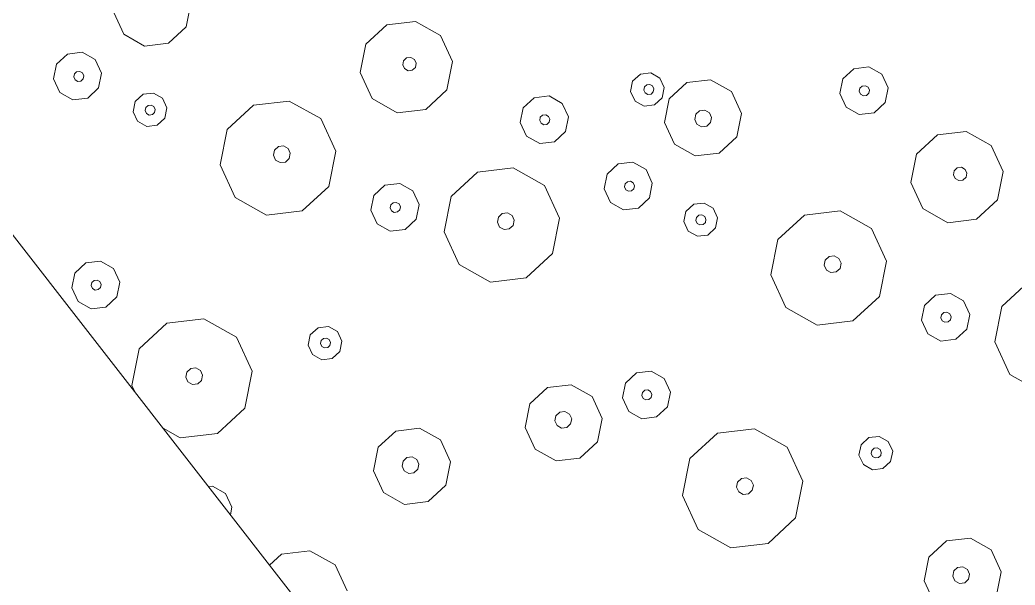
# Model space of a CAD drawing. Header units: metres. Extents: x -2858 to 512, y -1995 to 1252.
# Drawn here: x -490.839 to -487.554, y -118.875 to -117.011 of the extents above; entities that cross this region are included whole.
import ezdxf

# ---------------------------------------------------------------- set-up
doc = ezdxf.new("R2010")
doc.units = ezdxf.units.M
doc.layers.add('Calque commun', color=7, linetype='Continuous')
doc.layers.add('Calque11', color=7, linetype='Continuous')

# ---------------------------------------------------------------- blocks, each defined once
blk = doc.blocks.new('geometrebondepartleger')
at = {"layer": 'Calque11', "color": 7, "linetype": 'Continuous', "lineweight": 9}
blk.add_line((150.3457, 147.4392, 79), (130.1803, 35.9078, 79), dxfattribs=at)
blk = doc.blocks.new('pattern')
at = {"layer": 'Calque commun', "color": 54, "linetype": 'Continuous', "lineweight": 9}
for p, q in [((61.3159, 42.7782), (61.384, 42.8184)), ((61.2844, 42.7056), (61.3159, 42.7782)), ((61.3917, 42.7056), (61.4066, 42.7144)), ((61.4066, 42.7144), (61.4238, 42.7128)), ((61.4238, 42.7128), (61.4368, 42.7013)), ((61.3016, 42.6284), (61.2844, 42.7056)), ((61.3848, 42.6898), (61.3917, 42.7056)), ((61.3886, 42.6729), (61.3848, 42.6898)), ((61.4406, 42.6845), (61.4337, 42.6686)), ((61.4368, 42.7013), (61.4406, 42.6845)), ((61.5392, 42.6813), (61.5078, 42.6088)), ((61.4016, 42.6614), (61.3886, 42.6729)), ((61.4188, 42.6598), (61.4016, 42.6614)), ((61.4337, 42.6686), (61.4188, 42.6598)), ((61.3609, 42.576), (61.3016, 42.6284)), ((61.5078, 42.6088), (61.4397, 42.5685)), ((61.4397, 42.5685), (61.3609, 42.576)), ((60.7867, 42.4812), (60.8125, 42.3653)), ((60.8125, 42.3653), (60.7653, 42.2565)), ((60.7653, 42.2565), (60.6631, 42.1962)), ((61.2586, 42.2457), (61.2884, 42.2633)), ((61.2884, 42.2633), (61.3229, 42.26)), ((61.3229, 42.26), (61.3488, 42.2371)), ((61.2449, 42.2139), (61.2586, 42.2457)), ((61.2826, 42.2111), (61.2868, 42.2206)), ((61.2868, 42.2206), (61.2957, 42.2259)), ((61.2957, 42.2259), (61.3061, 42.2249)), ((61.3061, 42.2249), (61.3138, 42.218)), ((61.3138, 42.218), (61.3161, 42.2079)), ((61.3488, 42.2371), (61.3564, 42.2033)), ((60.6631, 42.1962), (60.545, 42.2074)), ((61.2524, 42.1801), (61.2449, 42.2139)), ((61.2849, 42.2009), (61.2826, 42.2111)), ((61.2927, 42.1941), (61.2849, 42.2009)), ((61.303, 42.1931), (61.2927, 42.1941)), ((61.312, 42.1984), (61.303, 42.1931)), ((61.3161, 42.2079), (61.312, 42.1984)), ((61.3564, 42.2033), (61.3426, 42.1715)), ((60.7533, 42.1346), (60.7958, 42.1598)), ((60.7958, 42.1598), (60.8451, 42.1551)), ((60.8451, 42.1551), (60.8821, 42.1223)), ((61.2783, 42.1572), (61.2524, 42.1801)), ((61.3128, 42.154), (61.2783, 42.1572)), ((61.3426, 42.1715), (61.3128, 42.154)), ((61.5303, 42.0913), (61.6368, 42.1542)), ((61.6368, 42.1542), (61.7598, 42.1425)), ((60.7336, 42.0893), (60.7533, 42.1346)), ((60.8821, 42.1223), (60.8929, 42.0741)), ((61.7598, 42.1425), (61.8525, 42.0606)), ((60.7443, 42.041), (60.7336, 42.0893)), ((60.7958, 42.0841), (60.7999, 42.0937)), ((60.7999, 42.0937), (60.8089, 42.0989)), ((60.8089, 42.0989), (60.8192, 42.0979)), ((60.8192, 42.0979), (60.827, 42.0911)), ((60.827, 42.0911), (60.8292, 42.0809)), ((61.4812, 41.9779), (61.5303, 42.0913)), ((60.798, 42.074), (60.7958, 42.0841)), ((60.8058, 42.0671), (60.798, 42.074)), ((60.8162, 42.0661), (60.8058, 42.0671)), ((60.8251, 42.0714), (60.8162, 42.0661)), ((60.8292, 42.0809), (60.8251, 42.0714)), ((60.8929, 42.0741), (60.8732, 42.0287)), ((61.8525, 42.0606), (61.8794, 41.94)), ((60.7814, 42.0083), (60.7443, 42.041)), ((60.8732, 42.0287), (60.8306, 42.0036)), ((60.8306, 42.0036), (60.7814, 42.0083)), ((61.5081, 41.8573), (61.4812, 41.9779)), ((61.6424, 41.9622), (61.6493, 41.9781)), ((61.6462, 41.9453), (61.6424, 41.9622)), ((61.6493, 41.9781), (61.6642, 41.9869)), ((61.6642, 41.9869), (61.6814, 41.9852)), ((61.6814, 41.9852), (61.6944, 41.9738)), ((61.6981, 41.9569), (61.6913, 41.941)), ((61.6944, 41.9738), (61.6981, 41.9569)), ((60.3283, 41.9026), (60.4101, 41.9509)), ((60.4101, 41.9509), (60.5046, 41.9419)), ((60.5046, 41.9419), (60.5757, 41.8791)), ((61.6591, 41.9339), (61.6462, 41.9453)), ((61.6764, 41.9322), (61.6591, 41.9339)), ((61.6913, 41.941), (61.6764, 41.9322)), ((61.8794, 41.94), (61.8302, 41.8266)), ((60.2906, 41.8155), (60.3283, 41.9026)), ((60.5757, 41.8791), (60.5964, 41.7864)), ((60.8059, 41.8127), (60.908, 41.873)), ((60.908, 41.873), (61.0262, 41.8618)), ((61.0262, 41.8618), (61.1151, 41.7832)), ((61.6007, 41.7755), (61.5081, 41.8573)), ((60.4123, 41.8169), (60.4242, 41.8239)), ((60.4242, 41.8239), (60.438, 41.8226)), ((61.8302, 41.8266), (61.7238, 41.7637)), ((60.3112, 41.7229), (60.2906, 41.8155)), ((60.4068, 41.8042), (60.4123, 41.8169)), ((60.4098, 41.7906), (60.4068, 41.8042)), ((60.4202, 41.7815), (60.4098, 41.7906)), ((60.438, 41.8226), (60.4484, 41.8134)), ((60.4514, 41.7999), (60.4459, 41.7872)), ((60.4484, 41.8134), (60.4514, 41.7999)), ((60.7587, 41.7038), (60.8059, 41.8127)), ((60.434, 41.7802), (60.4202, 41.7815)), ((60.4459, 41.7872), (60.434, 41.7802)), ((60.5964, 41.7864), (60.5586, 41.6993)), ((61.1151, 41.7832), (61.1409, 41.6674)), ((61.7238, 41.7637), (61.6007, 41.7755)), ((60.3824, 41.66), (60.3112, 41.7229)), ((60.5586, 41.6993), (60.4769, 41.651)), ((60.7845, 41.588), (60.7587, 41.7038)), ((60.9039, 41.6896), (60.9108, 41.7055)), ((60.9108, 41.7055), (60.9257, 41.7143)), ((60.9257, 41.7143), (60.943, 41.7126)), ((60.943, 41.7126), (60.9559, 41.7012)), ((60.9559, 41.7012), (60.9597, 41.6843)), ((60.4769, 41.651), (60.3824, 41.66)), ((60.9077, 41.6727), (60.9039, 41.6896)), ((60.9207, 41.6613), (60.9077, 41.6727)), ((60.9379, 41.6596), (60.9207, 41.6613)), ((60.9528, 41.6684), (60.9379, 41.6596)), ((60.9597, 41.6843), (60.9528, 41.6684)), ((61.1409, 41.6674), (61.0937, 41.5585)), ((61.6027, 41.5698), (61.6453, 41.5949)), ((61.6453, 41.5949), (61.6945, 41.5902)), ((60.8734, 41.5095), (60.7845, 41.588)), ((61.5831, 41.5244), (61.6027, 41.5698)), ((61.6945, 41.5902), (61.7316, 41.5575)), ((61.0937, 41.5585), (60.9915, 41.4982)), ((61.6453, 41.5193), (61.6494, 41.5288)), ((61.6494, 41.5288), (61.6583, 41.5341)), ((61.6583, 41.5341), (61.6687, 41.5331)), ((61.6687, 41.5331), (61.6765, 41.5262)), ((61.7316, 41.5575), (61.7424, 41.5092)), ((60.9915, 41.4982), (60.8734, 41.5095)), ((61.5938, 41.4762), (61.5831, 41.5244)), ((61.6475, 41.5092), (61.6453, 41.5193)), ((61.6553, 41.5023), (61.6475, 41.5092)), ((61.6656, 41.5013), (61.6553, 41.5023)), ((61.6746, 41.5066), (61.6656, 41.5013)), ((61.6787, 41.5161), (61.6746, 41.5066)), ((61.6765, 41.5262), (61.6787, 41.5161)), ((61.7424, 41.5092), (61.7227, 41.4639)), ((61.8178, 41.4594), (61.8859, 41.4996)), ((61.8859, 41.4996), (61.9647, 41.4921)), ((61.6309, 41.4434), (61.5938, 41.4762)), ((61.7227, 41.4639), (61.6801, 41.4387)), ((61.9647, 41.4921), (62.024, 41.4398)), ((60.3565, 41.39), (60.3762, 41.4353)), ((60.3762, 41.4353), (60.4188, 41.4605)), ((60.4188, 41.4605), (60.468, 41.4558)), ((60.468, 41.4558), (60.5051, 41.423)), ((61.6801, 41.4387), (61.6309, 41.4434)), ((61.7863, 41.3868), (61.8178, 41.4594)), ((62.024, 41.4398), (62.0412, 41.3626)), ((60.4229, 41.3944), (60.4318, 41.3996)), ((60.4318, 41.3996), (60.4421, 41.3987)), ((60.4421, 41.3987), (60.4499, 41.3918)), ((60.5051, 41.423), (60.5158, 41.3748)), ((60.3673, 41.3417), (60.3565, 41.39)), ((60.4187, 41.3848), (60.4229, 41.3944)), ((60.421, 41.3747), (60.4187, 41.3848)), ((60.4288, 41.3678), (60.421, 41.3747)), ((60.4391, 41.3668), (60.4288, 41.3678)), ((60.4481, 41.3721), (60.4391, 41.3668)), ((60.4522, 41.3817), (60.4481, 41.3721)), ((60.4499, 41.3918), (60.4522, 41.3817)), ((60.5158, 41.3748), (60.4962, 41.3294)), ((61.8035, 41.3096), (61.7863, 41.3868)), ((61.8793, 41.3695), (61.8862, 41.3853)), ((61.8831, 41.3526), (61.8793, 41.3695)), ((61.8862, 41.3853), (61.9011, 41.3941)), ((61.9011, 41.3941), (61.9183, 41.3925)), ((61.9183, 41.3925), (61.9313, 41.381)), ((61.9351, 41.3642), (61.9282, 41.3483)), ((61.9313, 41.381), (61.9351, 41.3642)), ((60.4044, 41.309), (60.3673, 41.3417)), ((61.8961, 41.3411), (61.8831, 41.3526)), ((61.9133, 41.3395), (61.8961, 41.3411)), ((61.9282, 41.3483), (61.9133, 41.3395)), ((62.0412, 41.3626), (62.0097, 41.29)), ((60.4536, 41.3043), (60.4044, 41.309)), ((60.4962, 41.3294), (60.4536, 41.3043)), ((61.0568, 41.27), (61.0705, 41.3018)), ((61.0705, 41.3018), (61.1003, 41.3193)), ((61.1003, 41.3193), (61.1348, 41.3161)), ((61.1348, 41.3161), (61.1607, 41.2932)), ((61.8628, 41.2573), (61.8035, 41.3096)), ((61.0643, 41.2362), (61.0568, 41.27)), ((61.0962, 41.2673), (61.1003, 41.2768)), ((61.0985, 41.2571), (61.0962, 41.2673)), ((61.1003, 41.2768), (61.1093, 41.2821)), ((61.1093, 41.2821), (61.1196, 41.2811)), ((61.1196, 41.2811), (61.1274, 41.2742)), ((61.1274, 41.2742), (61.1297, 41.2641)), ((61.1607, 41.2932), (61.1683, 41.2594)), ((62.0097, 41.29), (61.9416, 41.2498)), ((61.0902, 41.2133), (61.0643, 41.2362)), ((61.1062, 41.2502), (61.0985, 41.2571)), ((61.1166, 41.2493), (61.1062, 41.2502)), ((61.1255, 41.2545), (61.1166, 41.2493)), ((61.1297, 41.2641), (61.1255, 41.2545)), ((61.1683, 41.2594), (61.1545, 41.2276)), ((61.9416, 41.2498), (61.8628, 41.2573)), ((61.1247, 41.21), (61.0902, 41.2133)), ((61.1545, 41.2276), (61.1247, 41.21)), ((62.2584, 41.1818), (62.3265, 41.2221)), ((62.3265, 41.2221), (62.4052, 41.2146)), ((62.4052, 41.2146), (62.4646, 41.1622)), ((62.7662, 41.1244), (62.804, 41.2115)), ((60.7618, 41.1307), (60.8299, 41.1709)), ((60.8299, 41.1709), (60.9087, 41.1634)), ((62.2269, 41.1093), (62.2584, 41.1818)), ((60.9087, 41.1634), (60.968, 41.1111)), ((62.4646, 41.1622), (62.4817, 41.085)), ((60.7303, 41.0581), (60.7618, 41.1307)), ((60.968, 41.1111), (60.9852, 41.0338)), ((62.2441, 41.032), (62.2269, 41.1093)), ((62.3273, 41.0934), (62.3342, 41.1093)), ((62.3342, 41.1093), (62.3491, 41.1181)), ((62.3491, 41.1181), (62.3663, 41.1164)), ((62.3663, 41.1164), (62.3793, 41.105)), ((62.3793, 41.105), (62.3831, 41.0881)), ((62.7869, 41.0317), (62.7662, 41.1244)), ((60.8374, 41.0663), (60.8523, 41.0751)), ((60.8523, 41.0751), (60.8696, 41.0735)), ((60.8696, 41.0735), (60.8825, 41.062)), ((61.1295, 41.0651), (61.1721, 41.0902)), ((61.1721, 41.0902), (61.2213, 41.0855)), ((61.2213, 41.0855), (61.2584, 41.0528)), ((62.3311, 41.0765), (62.3273, 41.0934)), ((62.3441, 41.0651), (62.3311, 41.0765)), ((62.3762, 41.0722), (62.3613, 41.0634)), ((62.3831, 41.0881), (62.3762, 41.0722)), ((62.4817, 41.085), (62.4503, 41.0124)), ((60.7475, 40.9809), (60.7303, 41.0581)), ((60.8306, 41.0504), (60.8374, 41.0663)), ((60.8343, 41.0336), (60.8306, 41.0504)), ((60.8863, 41.0451), (60.8794, 41.0293)), ((60.8825, 41.062), (60.8863, 41.0451)), ((61.1099, 41.0197), (61.1295, 41.0651)), ((61.2584, 41.0528), (61.2691, 41.0045)), ((62.3613, 41.0634), (62.3441, 41.0651)), ((60.8473, 41.0221), (60.8343, 41.0336)), ((60.8645, 41.0205), (60.8473, 41.0221)), ((60.8794, 41.0293), (60.8645, 41.0205)), ((60.9852, 41.0338), (60.9537, 40.9613)), ((61.1206, 40.9714), (61.1099, 41.0197)), ((61.1708, 41.0175), (61.1749, 41.027)), ((61.173, 41.0074), (61.1708, 41.0175)), ((61.1808, 41.0005), (61.173, 41.0074)), ((61.1749, 41.027), (61.1838, 41.0323)), ((61.1838, 41.0323), (61.1942, 41.0313)), ((61.2001, 41.0048), (61.1911, 40.9995)), ((61.1942, 41.0313), (61.202, 41.0245)), ((61.2042, 41.0143), (61.2001, 41.0048)), ((61.202, 41.0245), (61.2042, 41.0143)), ((61.2691, 41.0045), (61.2495, 40.9592)), ((62.3034, 40.9797), (62.2441, 41.032)), ((62.4503, 41.0124), (62.3822, 40.9722)), ((62.858, 40.9689), (62.7869, 41.0317)), ((60.8068, 40.9286), (60.7475, 40.9809)), ((61.1577, 40.9387), (61.1206, 40.9714)), ((61.1911, 40.9995), (61.1808, 41.0005)), ((61.4199, 40.9143), (61.5221, 40.9746)), ((61.5221, 40.9746), (61.6402, 40.9634)), ((62.3822, 40.9722), (62.3034, 40.9797)), ((60.9537, 40.9613), (60.8856, 40.921)), ((61.2069, 40.934), (61.1577, 40.9387)), ((61.2495, 40.9592), (61.2069, 40.934)), ((61.6402, 40.9634), (61.7292, 40.8848)), ((62.9108, 40.9639), (62.858, 40.9689)), ((60.8856, 40.921), (60.8068, 40.9286)), ((61.3727, 40.8054), (61.4199, 40.9143)), ((60.8544, 40.8525), (60.8681, 40.8842)), ((60.8681, 40.8842), (60.8979, 40.9018)), ((60.8979, 40.9018), (60.9324, 40.8985)), ((60.9324, 40.8985), (60.9583, 40.8756)), ((60.9583, 40.8756), (60.9659, 40.8419)), ((61.7292, 40.8848), (61.755, 40.769)), ((60.8619, 40.8187), (60.8544, 40.8525)), ((60.89, 40.8521), (60.8941, 40.8616)), ((60.8923, 40.842), (60.89, 40.8521)), ((60.9001, 40.8351), (60.8923, 40.842)), ((60.8941, 40.8616), (60.9031, 40.8669)), ((60.9031, 40.8669), (60.9134, 40.8659)), ((60.9193, 40.8394), (60.9104, 40.8341)), ((60.9134, 40.8659), (60.9212, 40.8591)), ((60.9235, 40.8489), (60.9193, 40.8394)), ((60.9212, 40.8591), (60.9235, 40.8489)), ((60.9659, 40.8419), (60.9521, 40.8101)), ((60.8878, 40.7958), (60.8619, 40.8187)), ((60.9104, 40.8341), (60.9001, 40.8351)), ((60.9521, 40.8101), (60.9223, 40.7925)), ((61.3985, 40.6896), (61.3727, 40.8054)), ((61.518, 40.7912), (61.5249, 40.8071)), ((61.5249, 40.8071), (61.5398, 40.8159)), ((61.5398, 40.8159), (61.557, 40.8142)), ((61.557, 40.8142), (61.57, 40.8028)), ((60.9223, 40.7925), (60.8878, 40.7958)), ((61.5217, 40.7743), (61.518, 40.7912)), ((61.5347, 40.7629), (61.5217, 40.7743)), ((61.5737, 40.7859), (61.5669, 40.77)), ((61.57, 40.8028), (61.5737, 40.7859)), ((61.5519, 40.7612), (61.5347, 40.7629)), ((61.5669, 40.77), (61.5519, 40.7612)), ((61.755, 40.769), (61.7078, 40.6601)), ((62.8322, 40.6988), (62.8519, 40.7442)), ((62.8519, 40.7442), (62.8734, 40.7569)), ((61.1318, 40.6679), (61.1515, 40.7132)), ((61.1515, 40.7132), (61.194, 40.7384)), ((61.194, 40.7384), (61.2432, 40.7337)), ((61.2432, 40.7337), (61.2803, 40.701)), ((61.1981, 40.6723), (61.2071, 40.6775)), ((61.2071, 40.6775), (61.2174, 40.6766)), ((61.2174, 40.6766), (61.2252, 40.6697)), ((61.2803, 40.701), (61.2911, 40.6527)), ((61.4875, 40.611), (61.3985, 40.6896)), ((62.843, 40.6505), (62.8322, 40.6988)), ((61.1425, 40.6196), (61.1318, 40.6679)), ((61.194, 40.6627), (61.1981, 40.6723)), ((61.1962, 40.6526), (61.194, 40.6627)), ((61.204, 40.6457), (61.1962, 40.6526)), ((61.2144, 40.6447), (61.204, 40.6457)), ((61.2233, 40.65), (61.2144, 40.6447)), ((61.2274, 40.6595), (61.2233, 40.65)), ((61.2252, 40.6697), (61.2274, 40.6595)), ((61.2911, 40.6527), (61.2714, 40.6073)), ((61.7078, 40.6601), (61.6056, 40.5998)), ((62.1874, 40.6176), (62.2011, 40.6493)), ((62.2011, 40.6493), (62.2309, 40.6669)), ((62.2309, 40.6669), (62.2654, 40.6636)), ((62.2654, 40.6636), (62.2913, 40.6407)), ((62.2913, 40.6407), (62.2989, 40.6069)), ((62.8526, 40.642), (62.843, 40.6505)), ((61.1796, 40.5869), (61.1425, 40.6196)), ((61.6056, 40.5998), (61.4875, 40.611)), ((62.1949, 40.5838), (62.1874, 40.6176)), ((62.2252, 40.6147), (62.2293, 40.6242)), ((62.2274, 40.6046), (62.2252, 40.6147)), ((62.2293, 40.6242), (62.2382, 40.6295)), ((62.2382, 40.6295), (62.2486, 40.6285)), ((62.2486, 40.6285), (62.2563, 40.6217)), ((62.2586, 40.6115), (62.2545, 40.602)), ((62.2563, 40.6217), (62.2586, 40.6115)), ((61.2288, 40.5822), (61.1796, 40.5869)), ((61.2714, 40.6073), (61.2288, 40.5822)), ((62.2208, 40.5609), (62.1949, 40.5838)), ((62.2352, 40.5977), (62.2274, 40.6046)), ((62.2455, 40.5967), (62.2352, 40.5977)), ((62.2545, 40.602), (62.2455, 40.5967)), ((62.2851, 40.5752), (62.2553, 40.5576)), ((62.2989, 40.6069), (62.2851, 40.5752)), ((61.6958, 40.5383), (61.7383, 40.5634)), ((61.7383, 40.5634), (61.7876, 40.5587)), ((61.7876, 40.5587), (61.8246, 40.526)), ((62.2553, 40.5576), (62.2208, 40.5609)), ((62.4729, 40.495), (62.5793, 40.5578)), ((62.5793, 40.5578), (62.7023, 40.5461)), ((62.7023, 40.5461), (62.795, 40.4643)), ((61.6761, 40.4929), (61.6958, 40.5383)), ((61.8246, 40.526), (61.8354, 40.4777)), ((61.6868, 40.4446), (61.6761, 40.4929)), ((61.7383, 40.4878), (61.7424, 40.4973)), ((61.7405, 40.4776), (61.7383, 40.4878)), ((61.7483, 40.4708), (61.7405, 40.4776)), ((61.7424, 40.4973), (61.7514, 40.5026)), ((61.7514, 40.5026), (61.7617, 40.5016)), ((61.7617, 40.5016), (61.7695, 40.4947)), ((61.7717, 40.4846), (61.7676, 40.4751)), ((61.7695, 40.4947), (61.7717, 40.4846)), ((61.8354, 40.4777), (61.8157, 40.4324)), ((62.4237, 40.3816), (62.4729, 40.495)), ((61.7239, 40.4119), (61.6868, 40.4446)), ((61.7587, 40.4698), (61.7483, 40.4708)), ((61.7676, 40.4751), (61.7587, 40.4698)), ((62.795, 40.4643), (62.8091, 40.4011)), ((61.7731, 40.4072), (61.7239, 40.4119)), ((61.8157, 40.4324), (61.7731, 40.4072)), ((62.4506, 40.2609), (62.4237, 40.3816)), ((62.5849, 40.3658), (62.5918, 40.3817)), ((62.5918, 40.3817), (62.6067, 40.3905)), ((62.6067, 40.3905), (62.6239, 40.3889)), ((62.6239, 40.3889), (62.6369, 40.3774)), ((61.2708, 40.3063), (61.3526, 40.3545)), ((61.3526, 40.3545), (61.4471, 40.3455)), ((61.4471, 40.3455), (61.5182, 40.2827)), ((62.5887, 40.3489), (62.5849, 40.3658)), ((62.6016, 40.3375), (62.5887, 40.3489)), ((62.6406, 40.3605), (62.6338, 40.3447)), ((62.6369, 40.3774), (62.6406, 40.3605)), ((62.6189, 40.3359), (62.6016, 40.3375)), ((62.6338, 40.3447), (62.6189, 40.3359)), ((61.2331, 40.2192), (61.2708, 40.3063)), ((61.5182, 40.2827), (61.5389, 40.19)), ((61.7484, 40.2163), (61.8505, 40.2767)), ((61.8505, 40.2767), (61.9687, 40.2654)), ((61.9687, 40.2654), (62.0576, 40.1869)), ((62.5432, 40.1791), (62.4506, 40.2609)), ((62.7821, 40.2518), (62.7727, 40.2302)), ((61.2537, 40.1265), (61.2331, 40.2192)), ((61.3493, 40.2078), (61.3548, 40.2205)), ((61.3548, 40.2205), (61.3667, 40.2275)), ((61.3667, 40.2275), (61.3805, 40.2262)), ((61.3805, 40.2262), (61.3909, 40.2171)), ((61.3909, 40.2171), (61.3939, 40.2036)), ((61.7012, 40.1075), (61.7484, 40.2163)), ((62.7727, 40.2302), (62.6663, 40.1674)), ((61.3523, 40.1943), (61.3493, 40.2078)), ((61.3627, 40.1851), (61.3523, 40.1943)), ((61.3765, 40.1838), (61.3627, 40.1851)), ((61.3884, 40.1909), (61.3765, 40.1838)), ((61.3939, 40.2036), (61.3884, 40.1909)), ((61.5389, 40.19), (61.5011, 40.1029)), ((62.0576, 40.1869), (62.0834, 40.071)), ((62.6663, 40.1674), (62.5432, 40.1791)), ((61.3249, 40.0637), (61.2537, 40.1265)), ((61.8533, 40.1091), (61.8682, 40.1179)), ((61.8682, 40.1179), (61.8855, 40.1163)), ((61.8855, 40.1163), (61.8984, 40.1048)), ((61.5011, 40.1029), (61.4194, 40.0547)), ((61.727, 39.9916), (61.7012, 40.1075)), ((61.8464, 40.0933), (61.8533, 40.1091)), ((61.8502, 40.0764), (61.8464, 40.0933)), ((61.9022, 40.0879), (61.8953, 40.0721)), ((61.8984, 40.1048), (61.9022, 40.0879)), ((61.4194, 40.0547), (61.3249, 40.0637)), ((61.8632, 40.0649), (61.8502, 40.0764)), ((61.8804, 40.0633), (61.8632, 40.0649)), ((61.8953, 40.0721), (61.8804, 40.0633)), ((62.0834, 40.071), (62.0362, 39.9622)), ((61.8159, 39.9131), (61.727, 39.9916)), ((62.5452, 39.9734), (62.5878, 39.9986)), ((62.5878, 39.9986), (62.637, 39.9939)), ((62.637, 39.9939), (62.6741, 39.9611)), ((62.0362, 39.9622), (61.934, 39.9019)), ((62.5256, 39.9281), (62.5452, 39.9734)), ((62.6741, 39.9611), (62.6849, 39.9129)), ((62.5363, 39.8798), (62.5256, 39.9281)), ((62.5878, 39.9229), (62.5919, 39.9325)), ((62.59, 39.9128), (62.5878, 39.9229)), ((62.5919, 39.9325), (62.6008, 39.9377)), ((62.6008, 39.9377), (62.6112, 39.9367)), ((62.6112, 39.9367), (62.619, 39.9299)), ((62.6212, 39.9197), (62.6171, 39.9102)), ((62.619, 39.9299), (62.6212, 39.9197)), ((61.934, 39.9019), (61.8159, 39.9131)), ((62.5978, 39.9059), (62.59, 39.9128)), ((62.6081, 39.9049), (62.5978, 39.9059)), ((62.6171, 39.9102), (62.6081, 39.9049)), ((62.6849, 39.9129), (62.6652, 39.8675)), ((62.5734, 39.8471), (62.5363, 39.8798)), ((62.6652, 39.8675), (62.6226, 39.8424)), ((62.6226, 39.8424), (62.5734, 39.8471)), ((62.013, 39.7054), (62.0428, 39.723)), ((62.0428, 39.723), (62.0773, 39.7197)), ((61.9993, 39.6736), (62.013, 39.7054)), ((62.0773, 39.7197), (62.1032, 39.6968)), ((62.1032, 39.6968), (62.1108, 39.663)), ((62.0068, 39.6399), (61.9993, 39.6736)), ((62.0387, 39.6709), (62.0428, 39.6804)), ((62.041, 39.6608), (62.0387, 39.6709)), ((62.0487, 39.6539), (62.041, 39.6608)), ((62.0428, 39.6804), (62.0518, 39.6857)), ((62.0518, 39.6857), (62.0621, 39.6847)), ((62.068, 39.6582), (62.0591, 39.6529)), ((62.0621, 39.6847), (62.0699, 39.6778)), ((62.0722, 39.6677), (62.068, 39.6582)), ((62.0699, 39.6778), (62.0722, 39.6677)), ((62.1108, 39.663), (62.097, 39.6313)), ((62.0327, 39.617), (62.0068, 39.6399)), ((62.0591, 39.6529), (62.0487, 39.6539)), ((62.097, 39.6313), (62.0672, 39.6137)), ((62.0672, 39.6137), (62.0327, 39.617)), ((61.7043, 39.5343), (61.7724, 39.5746)), ((61.7724, 39.5746), (61.8512, 39.5671)), ((61.8512, 39.5671), (61.9105, 39.5147)), ((61.9105, 39.5147), (61.9277, 39.4375)), ((62.072, 39.4687), (62.1146, 39.4938)), ((62.1146, 39.4938), (62.1638, 39.4892)), ((62.0524, 39.4233), (62.072, 39.4687)), ((62.1638, 39.4892), (62.2009, 39.4564)), ((61.9277, 39.4375), (61.8962, 39.3649)), ((62.1133, 39.4212), (62.1174, 39.4307)), ((62.1174, 39.4307), (62.1263, 39.436)), ((62.1263, 39.436), (62.1367, 39.435)), ((62.1367, 39.435), (62.1445, 39.4281)), ((62.1445, 39.4281), (62.1467, 39.418)), ((62.2009, 39.4564), (62.2116, 39.4082)), ((62.0631, 39.3751), (62.0524, 39.4233)), ((62.1155, 39.411), (62.1133, 39.4212)), ((62.1233, 39.4041), (62.1155, 39.411)), ((62.1336, 39.4032), (62.1233, 39.4041)), ((62.1426, 39.4084), (62.1336, 39.4032)), ((62.1467, 39.418), (62.1426, 39.4084)), ((62.2116, 39.4082), (62.192, 39.3628)), ((62.1002, 39.3424), (62.0631, 39.3751)), ((62.192, 39.3628), (62.1494, 39.3377)), ((62.1494, 39.3377), (62.1002, 39.3424))]:
    blk.add_line(p, q, dxfattribs=at)
at = {"layer": 'Calque commun', "color": 7, "linetype": 'Continuous', "lineweight": 9}
mesh = blk.add_polyface(dxfattribs=at)
corners = [(70.8497, 113.5412), (53.8349, 19.1692), (74.7282, 106.3237), (76.0435, 113.5984), (74.769, 106.1763), (58.8077, 18.2701), (114.1703, 105.207), (114.1703, 98.5387)]
mesh.append_faces([[corners[k] for k in face] for face in [(3, 4, 6)]], dxfattribs={"vtx0": -1, "vtx1": -1, "color": 7})
mesh.append_faces([[corners[k] for k in face] for face in [(3, 2, 4)]], dxfattribs={"vtx0": -1, "vtx2": -1, "color": 7})
mesh.append_faces([[corners[k] for k in face] for face in [(5, 2, 1)]], dxfattribs={"vtx1": -1, "color": 7})
mesh.append_faces([[corners[k] for k in face] for face in [(0, 1, 2), (3, 0, 2)]], dxfattribs={"vtx1": -1, "vtx2": -1, "color": 7})
mesh.append_faces([[corners[k] for k in face] for face in [(4, 7, 6)]], dxfattribs={"vtx2": -1, "color": 7})

msp = doc.modelspace()

# ---------------------------------------------------------------- block references
at = {"layer": 'Calque commun', "color": 0, "linetype": 'ByBlock', "lineweight": -2, "rotation": 228.1617603435354}
for name, p in [('geometrebondepartleger', (-440.1616, 15.2632)), ('pattern', (-478.5712, -44.6144))]:
    msp.add_blockref(name, p, dxfattribs=at)

doc.saveas('drawing.dxf')
